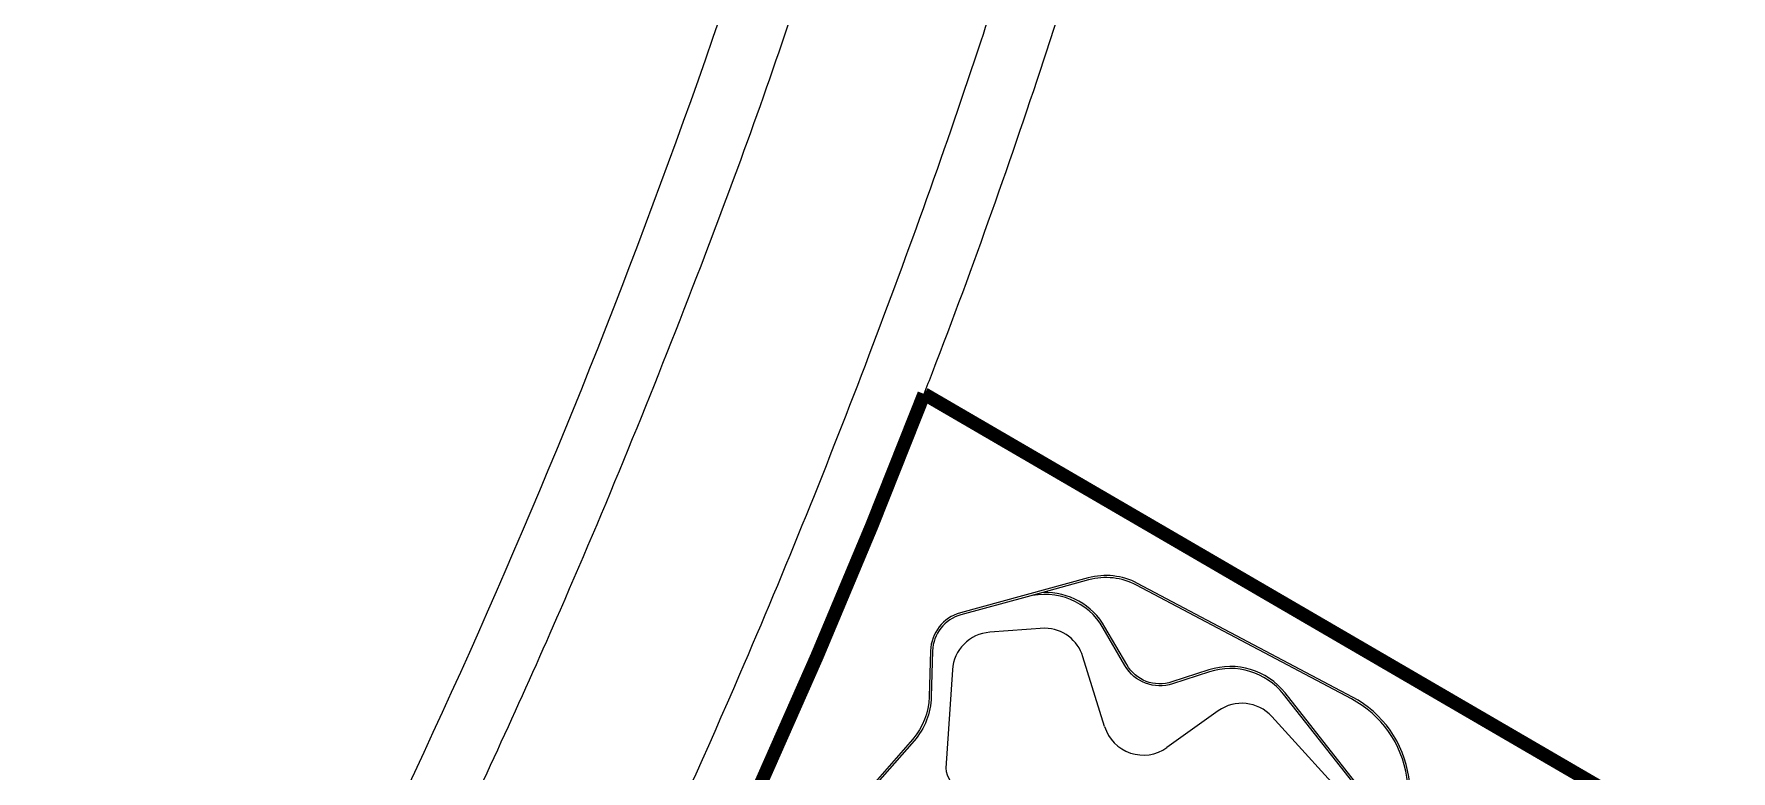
# Model space of a CAD drawing. Extents: x 216 to 1057, y -885 to -291.
# Drawn here: x 1005.25 to 1008.646, y -652.246 to -650.772 of the extents above; entities that cross this region are included whole.
import ezdxf

# ---------------------------------------------------------------- set-up
doc = ezdxf.new("R2010")
doc.units = 0
doc.header["$LTSCALE"] = 1000
doc.header["$MEASUREMENT"] = 0
doc.linetypes.add('2', pattern=[0])
doc.linetypes.add('ACAD_ISO05W100', pattern=[34, 24, -3, 0.5, -3, 0.5, -3])
doc.layers.get('0').update_dxf_attribs({"linetype": 'CONTINUOUS'})

# ---------------------------------------------------------------- blocks, each defined once
blk = doc.blocks.new('索引图')
at = {"color": 251}
for p, q in [((544810, 1143046), (540721, 1142744)), ((549232, 1135754), (547629, 1140934)), ((537949, 1139952), (537462, 1132668)), ((557653, 1136924), (553842, 1134200)), ((568016, 1129477), (561615, 1136504))]:
    blk.add_line(p, q, dxfattribs=at)
at = {"color": 1, "linetype": 'ACAD_ISO05W100', "ltscale": 0.03, "const_width": 1000}
blk.add_lwpolyline([(739852, 1298772), (739232, 1182643), (680621, 1176719), (654386, 1162776), (629706, 1146261), (605268, 1120015), (535858, 1160401, -0.0142003), (523666, 1131350, -0.0025905), (521378, 1126249)], format="xyb", dxfattribs=at)
at = {"color": 251}
for points in [[(739850, 1181788, 0.1552603), (620244, 1132060), (620244, 1132060), (588096, 1104868), (588096, 1104868, -0.5885495), (575014, 1109820), (571770, 1132023, 0.2391712), (567596, 1137938), (551666, 1146368, 0.1906853), (548008, 1146771), (538543, 1144182, 0.3301409), (536335, 1141374), (536238, 1137958, -0.1744073), (535003, 1134807), (531183, 1130442, 0.1048499), (530626, 1129447)], [(586908, 1103863, -0.5256021), (574865, 1109798), (571622, 1132002, 0.2391712), (567526, 1137806), (551596, 1146235, 0.1906853), (548048, 1146627), (543480, 1145377)], [(530585, 1129302, 0.6389131), (534465, 1126163), (541363, 1129553, -0.5946674), (542582, 1128690), (542278, 1126137, 0.5250416), (544934, 1123797), (551776, 1125506, -0.2158607), (554901, 1124936), (561652, 1120261, 0.2913868), (563960, 1120172), (567670, 1122338, 0.4553956), (569119, 1129972), (562602, 1138247, 0.3147914), (556955, 1139956), (554222, 1139062, -0.3545711), (550868, 1140345), (549258, 1143131, 0.274572), (544670, 1145703, 0.274572)]]:
    blk.add_lwpolyline(points, format="xyb", dxfattribs=at)
blk.add_lwpolyline([(543480, 1145377), (538582, 1144038, 0.3301409), (536485, 1141369), (536388, 1137954, -0.1744073), (535116, 1134708), (531295, 1130343, 0.8197168), (534399, 1126298), (541297, 1129688, -0.5946674), (542731, 1128672), (542427, 1126119, 0.5250416), (544898, 1123943), (551740, 1125652, -0.2158607), (554987, 1125059), (561738, 1120385, 0.2913868), (563885, 1120302), (567594, 1122468, 0.4553956), (569001, 1129879), (562484, 1138155, 0.3147914), (557002, 1139814), (554268, 1138920, -0.3545711), (550738, 1140270), (549128, 1143056, 0.340799)], format="xyb", close=True, dxfattribs=at)
at = {"color": 251, "linetype": 'Continuous', "lineweight": 13, "extrusion": (0, 0, -1)}
blk.add_arc((8260, 1369801), 559249, 198.43792, 209.13543, dxfattribs=at)
at = {"color": 251}
for centre, radius, start, end in [((540942, 1139752), 3000, 94.22936, 176.17774), ((544763, 1140047), 3000, 17.19536, 89.0989), ((559398, 1134484), 3000, 42.33041, 125.55733), ((552098, 1136641), 3000, 197.19536, 305.55733), ((539455, 1132841), 2000, 184.95691, 298.4473)]:
    blk.add_arc(centre, radius, start, end, dxfattribs=at)
at = {"color": 251, "linetype": 'Continuous', "lineweight": 13}
blk.add_spline([(535097, 1218761), (528766, 1197345), (526834, 1191058), (519297, 1169879), (508877, 1144374), (500483, 1126032), (491080, 1107264), (476725, 1081840), (465923, 1064515), (454682, 1047974), (445795, 1035709), (433374, 1019754), (413450, 996499), (399763, 981898), (381563, 966371), (375134, 965172), (364161, 968125), (360168, 971417)], degree=3, dxfattribs=at)
at = {"color": 251, "linetype": '2', "lineweight": 13}
for points in [[(545246, 1202819), (540056, 1186534), (531763, 1163265), (522181, 1139612), (506434, 1106283), (493664, 1082898), (483339, 1065659)], [(535858, 1160401), (536472, 1161991), (544967, 1185903), (549587, 1200597)]]:
    blk.add_spline(points, degree=3, dxfattribs=at)

msp = doc.modelspace()

# ---------------------------------------------------------------- block references
at = {"xscale": 2.700000000000001e-05, "yscale": 2.700000000000001e-05, "zscale": 2.700000000000001e-05}
msp.add_blockref('索引图', (992.5635, -682.8227), dxfattribs=at)

doc.saveas('drawing.dxf')
